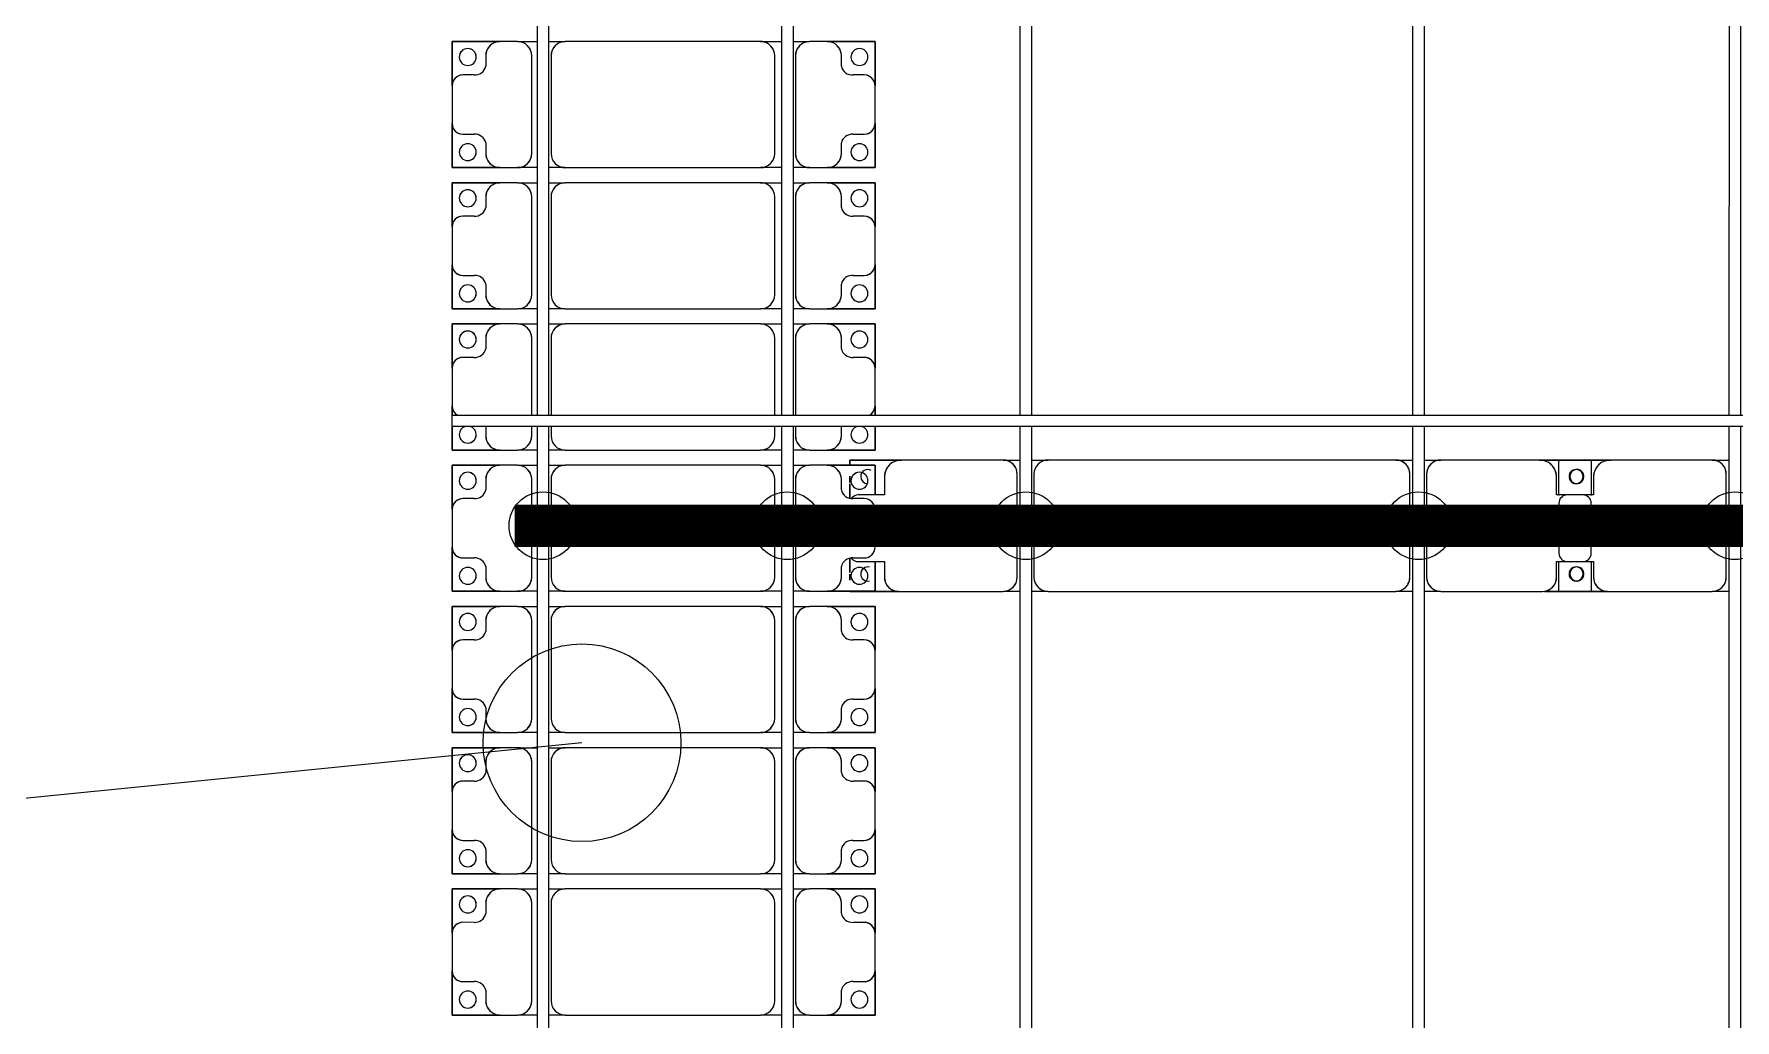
# Model space of a CAD drawing. Header units: millimetres. Extents: x -533732 to -130507, y -117886 to -23954.
# Drawn here: x -527711 to -521690, y -73886 to -70395 of the extents above; entities that cross this region are included whole.
import ezdxf

# ---------------------------------------------------------------- set-up
doc = ezdxf.new("R2010")
doc.units = ezdxf.units.MM
doc.layers.add('A-GENM', color=13, linetype='Continuous', lineweight=9)
doc.layers.add('S-BEAM', color=12, linetype='Continuous', lineweight=9)
for name, color, linetype in [('GC-BICH NEO', 6, 'Continuous'), ('GC-DAY NEO', 5, 'Continuous'), ('GC-HOP 40x60 GIA CUONG', 1, 'Continuous')]:
    doc.layers.add(name, color=color, linetype=linetype)

# ---------------------------------------------------------------- blocks, each defined once
blk = doc.blocks.new('Dầm C52 - Hộp 40x60-19816-BỐ TRÍ KHUNG KẾT CẤU BÈ PIN 06')
at = {"layer": 'S-BEAM', "color": 3, "lineweight": 25}
for p, q in [((-145891.1, -20), (-145891.1, 20)), ((-145891.1, 20), (145891.1, 20)), ((145891.1, -20), (-145891.1, -20))]:
    blk.add_line(p, q, dxfattribs=at)
blk = doc.blocks.new('Dai phao do pin - DẢI PHAO ĐỠ PIN-V126-BỐ TRÍ KHUNG KẾT CẤU BÈ PIN 06')
at = {"layer": 'A-GENM', "color": 7}
for p, q in [((65968.9, 223.4), (66029.7, 223.4)), ((65968.9, 223.4), (66029.7, 223.4)), ((66399.7, 223.4), (66029.7, 223.4)), ((66399.7, 223.4), (66572.2, 223.4)), ((66572.2, 223.4), (66399.7, 223.4)), ((66457.8, 223.4), (66622.8, 223.4)), ((66457.8, 116.2), (66457.8, 223.4)), ((66622.8, 223.4), (66457.8, 223.4)), ((66572.2, 223.4), (66572.2, 116.2)), ((66990.3, 223.4), (66630.3, 223.4)), ((66990.3, 223.4), (67048.9, 223.4)), ((66990.3, 223.4), (67048.9, 223.4)), ((67088.9, 223.4), (67149.7, 223.4)), ((67088.9, 223.4), (67149.7, 223.4)), ((68380.3, 223.4), (67149.7, 223.4)), ((68380.3, 223.4), (68438.9, 223.4)), ((68380.3, 223.4), (68438.9, 223.4)), ((68478.9, 223.4), (68539.7, 223.4)), ((68478.9, 223.4), (68539.7, 223.4)), ((68909.7, 223.4), (68539.7, 223.4)), ((68909.7, 223.4), (69082.2, 223.4)), ((69082.2, 223.4), (68909.7, 223.4)), ((69082.2, 184), (69082.2, 162.5)), ((69082.2, 162.5), (69082.2, 184)), ((65979.7, 173.4), (65979.7, -191.6)), ((66449.7, 118.2), (66449.7, 173.4)), ((66580.3, 173.4), (66580.3, 118.2)), ((67040.3, -191.6), (67040.3, 173.4)), ((67099.7, 173.4), (67099.7, -191.6)), ((68430.3, -191.6), (68430.3, 173.4)), ((68489.7, 173.4), (68489.7, -191.6)), ((68959.7, 118.2), (68959.7, 173.4)), ((69082.2, 156.9), (69082.2, 106.1)), ((69082.2, 106.1), (69082.2, 156.9)), ((66542.2, 118.2), (66449.7, 118.2)), ((66457.8, 88.2), (66457.8, -88.2)), ((66580.3, 118.2), (66487.8, 118.2)), ((66572.2, -88.2), (66572.2, 88.2)), ((69052.2, 118.2), (68959.7, 118.2)), ((66449.7, -181.6), (66449.7, -118.2)), ((66449.7, -118.2), (66542.2, -118.2)), ((66457.8, -241.6), (66457.8, -116.2)), ((66487.8, -118.2), (66580.3, -118.2)), ((66572.2, -116.2), (66572.2, -241.6)), ((66580.3, -118.2), (66580.3, -181.6)), ((68959.7, -181.6), (68959.7, -118.2)), ((68959.7, -118.2), (69052.2, -118.2)), ((69082.2, -106.1), (69082.2, -156.9)), ((69082.2, -156.9), (69082.2, -106.1)), ((69082.2, -162.5), (69082.2, -184)), ((69082.2, -184), (69082.2, -162.5)), ((69082.2, -222.3), (69082.2, -241.6)), ((69082.2, -241.6), (69082.2, -222.3)), ((66029.7, -241.6), (65968.9, -241.6)), ((66029.7, -241.6), (65968.9, -241.6)), ((66029.7, -241.6), (66389.7, -241.6)), ((66572.2, -241.6), (66389.7, -241.6)), ((66389.7, -241.6), (66572.2, -241.6)), ((66640.3, -241.6), (66457.8, -241.6)), ((66457.8, -241.6), (66640.3, -241.6)), ((66640.3, -241.6), (66990.3, -241.6)), ((67048.9, -241.6), (66990.3, -241.6)), ((67048.9, -241.6), (66990.3, -241.6)), ((67149.7, -241.6), (67088.9, -241.6)), ((67149.7, -241.6), (67088.9, -241.6)), ((67149.7, -241.6), (68380.3, -241.6)), ((68438.9, -241.6), (68380.3, -241.6)), ((68438.9, -241.6), (68380.3, -241.6)), ((68539.7, -241.6), (68478.9, -241.6)), ((68539.7, -241.6), (68478.9, -241.6)), ((68539.7, -241.6), (68899.7, -241.6)), ((69082.2, -241.6), (68899.7, -241.6)), ((68899.7, -241.6), (69082.2, -241.6))]:
    blk.add_line(p, q, dxfattribs=at)
for centre, radius, start, end in [((66029.7, 173.4), 50, 90, 180), ((66029.7, 173.4), 50, 107.20124, 180), ((66399.7, 173.4), 50, 0, 90), ((66399.7, 173.4), 50, 0, 75), ((66508.6, 161.8), 25, 0, 180), ((66508.6, 161.8), 25, 0, 165), ((66511.4, 161.8), 25, 360, 180), ((66511.4, 161.8), 25, 90, 180), ((66511.4, 161.8), 25, 15, 75), ((66630.3, 173.4), 50, 90, 180), ((66630.3, 173.4), 50, 105, 180), ((66990.3, 173.4), 50, 0, 90), ((66990.3, 173.4), 50, 0, 75), ((67149.7, 173.4), 50, 90, 180), ((67149.7, 173.4), 50, 150, 180), ((67149.7, 173.4), 50, 90, 120), ((68380.3, 173.4), 50, 0, 90), ((68380.3, 173.4), 50, 15, 90), ((68539.7, 173.4), 50, 90, 180), ((68539.7, 173.4), 50, 105, 180), ((68909.7, 173.4), 50, 0, 90), ((68909.7, 173.4), 50, 0, 75), ((69018.6, 161.8), 25, 360, 105), ((69018.6, 161.8), 25, 0, 105), ((66508.6, 161.8), 25, 180, 360), ((66508.6, 161.8), 25, 195, 255), ((66511.4, 161.8), 25, 180, 360), ((66511.4, 161.8), 25, 180, 255), ((66508.6, 161.8), 25, 285, 360), ((66511.4, 161.8), 25, 285, 345), ((69018.6, 161.8), 25, 255, 360), ((69018.6, 161.8), 25, 270, 360), ((66487.8, 88.2), 30, 90, 180), ((66542.2, 88.2), 30, 0, 90), ((69052.2, 88.2), 30, 30, 90), ((69052.2, 88.2), 30, 30, 60), ((66487.8, -88.2), 30, 180, 270), ((66542.2, -88.2), 30, 270, 0), ((69052.2, -88.2), 30, 270, 330), ((69052.2, -88.2), 30, 300, 330), ((69052.2, -88.2), 30, 300, 315), ((69052.2, -88.2), 30, 300, 315), ((66508.6, -183.2), 25, 0, 180), ((66511.4, -183.2), 25, 0, 180), ((66511.4, -183.2), 25, 60, 180), ((66508.6, -183.2), 25, 0, 150), ((66511.4, -183.2), 25, 15, 30), ((69018.6, -183.2), 25, 0, 90), ((69018.6, -183.2), 25, 0, 90), ((66029.7, -191.6), 50, 180, 270), ((66029.7, -191.6), 50, 180, 252.80117), ((66389.7, -181.6), 60, 270, 360), ((66389.7, -181.6), 60, 300, 0), ((66508.6, -183.2), 25, 180, 0), ((66508.6, -183.2), 25, 195, 0), ((66511.4, -183.2), 25, 180, 0), ((66511.4, -183.2), 25, 180, 270), ((66511.4, -183.2), 25, 285, 345), ((66640.3, -181.6), 60, 180, 270), ((66640.3, -181.6), 60, 180, 240), ((66990.3, -191.6), 50, 270, 360), ((66990.3, -191.6), 50, 285, 360), ((67149.7, -191.6), 50, 180, 270), ((67149.7, -191.6), 50, 180, 210), ((67149.7, -191.6), 50, 225, 255), ((68380.3, -191.6), 50, 270, 360), ((68380.3, -191.6), 50, 270, 300), ((68380.3, -191.6), 50, 330, 345), ((68539.7, -191.6), 50, 180, 270), ((68539.7, -191.6), 50, 180, 255), ((68899.7, -181.6), 60, 270, 360), ((68899.7, -181.6), 60, 300, 0), ((69018.6, -183.2), 25, 240, 360), ((69018.6, -183.2), 25, 240, 360)]:
    blk.add_arc(centre, radius, start, end, dxfattribs=at)
blk = doc.blocks.new('Dầm C52 - Dầm C52-19796-BỐ TRÍ KHUNG KẾT CẤU BÈ PIN 06')
at = {"layer": 'S-BEAM', "color": 1}
for p, q in [((-6613.3, 20), (-653.3, 20)), ((-613.3, 20), (5346.7, 20)), ((-653.3, -20), (-6613.3, -20)), ((5346.7, -20), (-613.3, -20))]:
    blk.add_line(p, q, dxfattribs=at)
blk = doc.blocks.new('Dai phaodi lai - DẢI PHAO ĐI LẠI-19048-BỐ TRÍ KHUNG KẾT CẤU BÈ PIN 06')
at = {"layer": 'A-GENM', "color": 7}
for p, q in [((38276.8, 748.4), (38433.1, 748.4)), ((38276.8, 579.3), (38276.8, 748.4)), ((38276.8, 748.4), (38276.8, 579.3)), ((38433.1, 748.4), (38276.8, 748.4)), ((38566.9, 748.4), (38433.1, 748.4)), ((38566.9, 748.4), (38723.2, 748.4)), ((38723.2, 748.4), (38566.9, 748.4)), ((38723.2, 748.4), (38723.2, 579.3)), ((38723.2, 579.3), (38723.2, 748.4)), ((38776.8, 748.4), (38933.1, 748.4)), ((38776.8, 579.3), (38776.8, 748.4)), ((38776.8, 748.4), (38776.8, 579.3)), ((38933.1, 748.4), (38776.8, 748.4)), ((39066.9, 748.4), (38933.1, 748.4)), ((39066.9, 748.4), (39223.2, 748.4)), ((39223.2, 748.4), (39066.9, 748.4)), ((39223.2, 748.4), (39223.2, 579.3)), ((39223.2, 579.3), (39223.2, 748.4)), ((39276.8, 748.4), (39433.1, 748.4)), ((39276.8, 579.3), (39276.8, 748.4)), ((39276.8, 748.4), (39276.8, 579.3)), ((39433.1, 748.4), (39276.8, 748.4)), ((39566.9, 748.4), (39433.1, 748.4)), ((39566.9, 748.4), (39600, 748.4)), ((39600, 748.4), (39566.9, 748.4)), ((39640, 748.4), (39723.2, 748.4)), ((39723.2, 748.4), (39640, 748.4)), ((39723.2, 748.4), (39723.2, 579.3)), ((39723.2, 579.3), (39723.2, 748.4)), ((39776.8, 748.4), (39881.8, 748.4)), ((39776.8, 579.3), (39776.8, 748.4)), ((39776.8, 748.4), (39776.8, 579.3)), ((39881.8, 748.4), (39776.8, 748.4)), ((40066.9, 748.4), (39933.1, 748.4)), ((40118.2, 748.4), (40223.2, 748.4)), ((40223.2, 748.4), (40118.2, 748.4)), ((40223.2, 748.4), (40223.2, 579.3)), ((40223.2, 579.3), (40223.2, 748.4)), ((40276.8, 748.4), (40433.1, 748.4)), ((40276.8, 579.3), (40276.8, 748.4)), ((40276.8, 748.4), (40276.8, 579.3)), ((40433.1, 748.4), (40276.8, 748.4)), ((40566.9, 748.4), (40433.1, 748.4)), ((40566.9, 748.4), (40723.2, 748.4)), ((40723.2, 748.4), (40566.9, 748.4)), ((40723.2, 748.4), (40723.2, 579.3)), ((40723.2, 579.3), (40723.2, 748.4)), ((40776.8, 748.4), (40933.1, 748.4)), ((40776.8, 579.3), (40776.8, 748.4)), ((40776.8, 748.4), (40776.8, 579.3)), ((40933.1, 748.4), (40776.8, 748.4)), ((41066.9, 748.4), (40933.1, 748.4)), ((41066.9, 748.4), (41223.2, 748.4)), ((41223.2, 748.4), (41066.9, 748.4)), ((41223.2, 748.4), (41223.2, 579.3)), ((41223.2, 579.3), (41223.2, 748.4)), ((41276.8, 748.4), (41433.1, 748.4)), ((41276.8, 579.3), (41276.8, 748.4)), ((41276.8, 748.4), (41276.8, 579.3)), ((41433.1, 748.4), (41276.8, 748.4)), ((41566.9, 748.4), (41433.1, 748.4)), ((41566.9, 748.4), (41723.2, 748.4)), ((41723.2, 748.4), (41566.9, 748.4)), ((41723.2, 748.4), (41723.2, 579.3)), ((41723.2, 579.3), (41723.2, 748.4)), ((38395.1, 710.4), (38395.1, 670.7)), ((38604.9, 670.7), (38604.9, 710.4)), ((38895.1, 710.4), (38895.1, 670.7)), ((39104.9, 670.7), (39104.9, 710.4)), ((39395.1, 710.4), (39395.1, 670.7)), ((39895.1, 710.4), (39895.1, 670.7)), ((40104.9, 670.7), (40104.9, 710.4)), ((40395.1, 710.4), (40395.1, 670.7)), ((40604.9, 670.7), (40604.9, 710.4)), ((40895.1, 710.4), (40895.1, 670.7)), ((41104.9, 670.7), (41104.9, 710.4)), ((41395.1, 710.4), (41395.1, 670.7)), ((41604.9, 670.7), (41604.9, 710.4)), ((38364.3, 629.3), (38326.8, 629.3)), ((38673.2, 629.3), (38635.7, 629.3)), ((38864.3, 629.3), (38826.8, 629.3)), ((39173.2, 629.3), (39135.7, 629.3)), ((39364.3, 629.3), (39326.8, 629.3)), ((39673.2, 629.3), (39640, 629.3)), ((39864.3, 629.3), (39826.8, 629.3)), ((40173.2, 629.3), (40135.7, 629.3)), ((40364.3, 629.3), (40326.8, 629.3)), ((40673.2, 629.3), (40635.7, 629.3)), ((40864.3, 629.3), (40826.8, 629.3)), ((41173.2, 629.3), (41135.7, 629.3)), ((41364.3, 629.3), (41326.8, 629.3)), ((41673.2, 629.3), (41635.7, 629.3)), ((38276.8, 579.3), (38276.8, 516.7)), ((38723.2, 516.7), (38723.2, 579.3)), ((38776.8, 579.3), (38776.8, 516.7)), ((39223.2, 516.7), (39223.2, 579.3)), ((39276.8, 579.3), (39276.8, 516.7)), ((39723.2, 516.7), (39723.2, 579.3)), ((39776.8, 579.3), (39776.8, 516.7)), ((40223.2, 516.7), (40223.2, 579.3)), ((40276.8, 579.3), (40276.8, 516.7)), ((40723.2, 516.7), (40723.2, 579.3)), ((40776.8, 579.3), (40776.8, 516.7)), ((41223.2, 516.7), (41223.2, 579.3)), ((41276.8, 579.3), (41276.8, 516.7)), ((41723.2, 516.7), (41723.2, 579.3)), ((38276.8, 458.1), (38276.8, 516.7)), ((38276.8, 458.1), (38276.8, 516.7)), ((38723.2, 516.7), (38723.2, 458.1)), ((38723.2, 516.7), (38723.2, 458.1)), ((38776.8, 458.1), (38776.8, 516.7)), ((38776.8, 458.1), (38776.8, 516.7)), ((39223.2, 516.7), (39223.2, 458.1)), ((39223.2, 516.7), (39223.2, 458.1)), ((39276.8, 458.1), (39276.8, 516.7)), ((39276.8, 458.1), (39276.8, 516.7)), ((39723.2, 516.7), (39723.2, 458.1)), ((39723.2, 516.7), (39723.2, 458.1)), ((39776.8, 458.1), (39776.8, 516.7)), ((39776.8, 458.1), (39776.8, 516.7)), ((40223.2, 516.7), (40223.2, 458.1)), ((40223.2, 516.7), (40223.2, 458.1)), ((40276.8, 458.1), (40276.8, 516.7)), ((40276.8, 458.1), (40276.8, 516.7)), ((40723.2, 516.7), (40723.2, 458.1)), ((40723.2, 516.7), (40723.2, 458.1)), ((40776.8, 458.1), (40776.8, 516.7)), ((40776.8, 458.1), (40776.8, 516.7)), ((41223.2, 516.7), (41223.2, 458.1)), ((41223.2, 516.7), (41223.2, 458.1)), ((41276.8, 458.1), (41276.8, 516.7)), ((41276.8, 458.1), (41276.8, 516.7)), ((41723.2, 516.7), (41723.2, 458.1)), ((41723.2, 516.7), (41723.2, 458.1)), ((38326.8, 466.7), (38673.2, 466.7)), ((38826.8, 466.7), (39173.2, 466.7)), ((39326.8, 466.7), (39600, 466.7)), ((39640, 466.7), (39673.2, 466.7)), ((39826.8, 466.7), (40173.2, 466.7)), ((40326.8, 466.7), (40673.2, 466.7)), ((40826.8, 466.7), (41173.2, 466.7)), ((41326.8, 466.7), (41673.2, 466.7)), ((38276.8, 343.3), (38276.8, 418.1)), ((38276.8, 343.3), (38276.8, 418.1)), ((38673.2, 393.3), (38326.8, 393.3)), ((38723.2, 418.1), (38723.2, 343.3)), ((38723.2, 418.1), (38723.2, 343.3)), ((38776.8, 343.3), (38776.8, 418.1)), ((38776.8, 343.3), (38776.8, 418.1)), ((39173.2, 393.3), (38826.8, 393.3)), ((39223.2, 418.1), (39223.2, 343.3)), ((39223.2, 418.1), (39223.2, 343.3)), ((39276.8, 343.3), (39276.8, 418.1)), ((39276.8, 343.3), (39276.8, 418.1)), ((39600, 393.3), (39326.8, 393.3)), ((39673.2, 393.3), (39640, 393.3)), ((39723.2, 418.1), (39723.2, 343.3)), ((39723.2, 418.1), (39723.2, 343.3)), ((39776.8, 343.3), (39776.8, 418.1)), ((39776.8, 343.3), (39776.8, 418.1)), ((40173.2, 393.3), (39826.8, 393.3)), ((40223.2, 418.1), (40223.2, 343.3)), ((40223.2, 418.1), (40223.2, 343.3)), ((40276.8, 343.3), (40276.8, 418.1)), ((40276.8, 343.3), (40276.8, 418.1)), ((40673.2, 393.3), (40326.8, 393.3)), ((40723.2, 418.1), (40723.2, 343.3)), ((40723.2, 418.1), (40723.2, 343.3)), ((40776.8, 343.3), (40776.8, 418.1)), ((40776.8, 343.3), (40776.8, 418.1)), ((41173.2, 393.3), (40826.8, 393.3)), ((41223.2, 418.1), (41223.2, 343.3)), ((41223.2, 418.1), (41223.2, 343.3)), ((41276.8, 343.3), (41276.8, 418.1)), ((41276.8, 343.3), (41276.8, 418.1)), ((41673.2, 393.3), (41326.8, 393.3)), ((41723.2, 418.1), (41723.2, 343.3)), ((41723.2, 418.1), (41723.2, 343.3)), ((38276.8, 343.3), (38276.8, -348.3)), ((38723.2, -348.3), (38723.2, 343.3)), ((38776.8, 343.3), (38776.8, -348.3)), ((39223.2, -348.3), (39223.2, 343.3)), ((39276.8, 343.3), (39276.8, -348.3)), ((39723.2, -348.3), (39723.2, 343.3)), ((39776.8, 343.3), (39776.8, -348.3)), ((40223.2, -348.3), (40223.2, 343.3)), ((40276.8, 343.3), (40276.8, -348.3)), ((40723.2, -348.3), (40723.2, 343.3)), ((40776.8, 343.3), (40776.8, -348.3)), ((41223.2, -348.3), (41223.2, 343.3)), ((41276.8, 343.3), (41276.8, -348.3)), ((41723.2, -348.3), (41723.2, 343.3)), ((38276.8, -406.9), (38276.8, -348.3)), ((38276.8, -406.9), (38276.8, -348.3)), ((38723.2, -348.3), (38723.2, -406.9)), ((38723.2, -348.3), (38723.2, -406.9)), ((38776.8, -406.9), (38776.8, -348.3)), ((38776.8, -406.9), (38776.8, -348.3)), ((39223.2, -348.3), (39223.2, -406.9)), ((39223.2, -348.3), (39223.2, -406.9)), ((39276.8, -406.9), (39276.8, -348.3)), ((39276.8, -406.9), (39276.8, -348.3)), ((39723.2, -348.3), (39723.2, -406.9)), ((39723.2, -348.3), (39723.2, -406.9)), ((39776.8, -406.9), (39776.8, -348.3)), ((39776.8, -406.9), (39776.8, -348.3)), ((40223.2, -348.3), (40223.2, -406.9)), ((40223.2, -348.3), (40223.2, -406.9)), ((40276.8, -406.9), (40276.8, -348.3)), ((40276.8, -406.9), (40276.8, -348.3)), ((40723.2, -348.3), (40723.2, -406.9)), ((40723.2, -348.3), (40723.2, -406.9)), ((40776.8, -406.9), (40776.8, -348.3)), ((40776.8, -406.9), (40776.8, -348.3)), ((41223.2, -348.3), (41223.2, -406.9)), ((41223.2, -348.3), (41223.2, -406.9)), ((41276.8, -406.9), (41276.8, -348.3)), ((41276.8, -406.9), (41276.8, -348.3)), ((41723.2, -348.3), (41723.2, -406.9)), ((41723.2, -348.3), (41723.2, -406.9)), ((38326.8, -398.3), (38673.2, -398.3)), ((38826.8, -398.3), (39173.2, -398.3)), ((39326.8, -398.3), (39600, -398.3)), ((39640, -398.3), (39673.2, -398.3)), ((39826.8, -398.3), (40173.2, -398.3)), ((40326.8, -398.3), (40673.2, -398.3)), ((40826.8, -398.3), (41173.2, -398.3)), ((41326.8, -398.3), (41673.2, -398.3)), ((38276.8, -516.7), (38276.8, -446.9)), ((38276.8, -516.7), (38276.8, -446.9)), ((38673.2, -466.7), (38326.8, -466.7)), ((38723.2, -446.9), (38723.2, -516.7)), ((38723.2, -446.9), (38723.2, -516.7)), ((38776.8, -516.7), (38776.8, -446.9)), ((38776.8, -516.7), (38776.8, -446.9)), ((39173.2, -466.7), (38826.8, -466.7)), ((39223.2, -446.9), (39223.2, -516.7)), ((39223.2, -446.9), (39223.2, -516.7)), ((39276.8, -516.7), (39276.8, -446.9)), ((39276.8, -516.7), (39276.8, -446.9)), ((39600, -466.7), (39326.8, -466.7)), ((39673.2, -466.7), (39640, -466.7)), ((39723.2, -446.9), (39723.2, -516.7)), ((39723.2, -446.9), (39723.2, -516.7)), ((39776.8, -516.7), (39776.8, -446.9)), ((39776.8, -516.7), (39776.8, -446.9)), ((40173.2, -466.7), (39826.8, -466.7)), ((40223.2, -446.9), (40223.2, -516.7)), ((40223.2, -446.9), (40223.2, -516.7)), ((40276.8, -516.7), (40276.8, -446.9)), ((40276.8, -516.7), (40276.8, -446.9)), ((40673.2, -466.7), (40326.8, -466.7)), ((40723.2, -446.9), (40723.2, -516.7)), ((40723.2, -446.9), (40723.2, -516.7)), ((40776.8, -516.7), (40776.8, -446.9)), ((40776.8, -516.7), (40776.8, -446.9)), ((41173.2, -466.7), (40826.8, -466.7)), ((41223.2, -446.9), (41223.2, -516.7)), ((41223.2, -446.9), (41223.2, -516.7)), ((41276.8, -516.7), (41276.8, -446.9)), ((41276.8, -516.7), (41276.8, -446.9)), ((41673.2, -466.7), (41326.8, -466.7)), ((41723.2, -446.9), (41723.2, -516.7)), ((41723.2, -446.9), (41723.2, -516.7)), ((38276.8, -516.7), (38276.8, -579.3)), ((38723.2, -579.3), (38723.2, -516.7)), ((38776.8, -516.7), (38776.8, -579.3)), ((39223.2, -579.3), (39223.2, -516.7)), ((39276.8, -516.7), (39276.8, -579.3)), ((39723.2, -579.3), (39723.2, -516.7)), ((39776.8, -516.7), (39776.8, -579.3)), ((40223.2, -579.3), (40223.2, -516.7)), ((40276.8, -516.7), (40276.8, -579.3)), ((40723.2, -579.3), (40723.2, -516.7)), ((40776.8, -516.7), (40776.8, -579.3)), ((41223.2, -579.3), (41223.2, -516.7)), ((41276.8, -516.7), (41276.8, -579.3)), ((41723.2, -579.3), (41723.2, -516.7)), ((38276.8, -748.4), (38276.8, -579.3)), ((38276.8, -579.3), (38276.8, -748.4)), ((38723.2, -579.3), (38723.2, -748.4)), ((38723.2, -748.4), (38723.2, -579.3)), ((38776.8, -748.4), (38776.8, -579.3)), ((38776.8, -579.3), (38776.8, -748.4)), ((39223.2, -579.3), (39223.2, -748.4)), ((39223.2, -748.4), (39223.2, -579.3)), ((39276.8, -748.4), (39276.8, -579.3)), ((39276.8, -579.3), (39276.8, -748.4)), ((39723.2, -579.3), (39723.2, -748.4)), ((39723.2, -748.4), (39723.2, -579.3)), ((39776.8, -748.4), (39776.8, -579.3)), ((39776.8, -579.3), (39776.8, -748.4)), ((40223.2, -579.3), (40223.2, -748.4)), ((40223.2, -748.4), (40223.2, -579.3)), ((40276.8, -748.4), (40276.8, -579.3)), ((40276.8, -579.3), (40276.8, -748.4)), ((40723.2, -579.3), (40723.2, -748.4)), ((40723.2, -748.4), (40723.2, -579.3)), ((40776.8, -748.4), (40776.8, -579.3)), ((40776.8, -579.3), (40776.8, -748.4)), ((41223.2, -579.3), (41223.2, -748.4)), ((41223.2, -748.4), (41223.2, -579.3)), ((41276.8, -748.4), (41276.8, -579.3)), ((41276.8, -579.3), (41276.8, -748.4)), ((41723.2, -579.3), (41723.2, -748.4)), ((41723.2, -748.4), (41723.2, -579.3)), ((38326.8, -629.3), (38364.3, -629.3)), ((38635.7, -629.3), (38673.2, -629.3)), ((38826.8, -629.3), (38864.3, -629.3)), ((39135.7, -629.3), (39173.2, -629.3)), ((39326.8, -629.3), (39364.3, -629.3)), ((39640, -629.3), (39673.2, -629.3)), ((39826.8, -629.3), (39864.3, -629.3)), ((40135.7, -629.3), (40173.2, -629.3)), ((40326.8, -629.3), (40364.3, -629.3)), ((40635.7, -629.3), (40673.2, -629.3)), ((40826.8, -629.3), (40864.3, -629.3)), ((41135.7, -629.3), (41173.2, -629.3)), ((41326.8, -629.3), (41364.3, -629.3)), ((41635.7, -629.3), (41673.2, -629.3)), ((38395.1, -670.7), (38395.1, -710.4)), ((38604.9, -710.4), (38604.9, -670.7)), ((38895.1, -670.7), (38895.1, -710.4)), ((39104.9, -710.4), (39104.9, -670.7)), ((39395.1, -670.7), (39395.1, -710.4)), ((39895.1, -670.7), (39895.1, -710.4)), ((40104.9, -710.4), (40104.9, -670.7)), ((40395.1, -670.7), (40395.1, -710.4)), ((40604.9, -710.4), (40604.9, -670.7)), ((40895.1, -670.7), (40895.1, -710.4)), ((41104.9, -710.4), (41104.9, -670.7)), ((41395.1, -670.7), (41395.1, -710.4)), ((41604.9, -710.4), (41604.9, -670.7)), ((38433.1, -748.4), (38276.8, -748.4)), ((38276.8, -748.4), (38433.1, -748.4)), ((38433.1, -748.4), (38566.9, -748.4)), ((38723.2, -748.4), (38566.9, -748.4)), ((38566.9, -748.4), (38723.2, -748.4)), ((38933.1, -748.4), (38776.8, -748.4)), ((38776.8, -748.4), (38933.1, -748.4)), ((38933.1, -748.4), (39066.9, -748.4)), ((39223.2, -748.4), (39066.9, -748.4)), ((39066.9, -748.4), (39223.2, -748.4)), ((39433.1, -748.4), (39276.8, -748.4)), ((39276.8, -748.4), (39433.1, -748.4)), ((39433.1, -748.4), (39566.9, -748.4)), ((39600, -748.4), (39566.9, -748.4)), ((39566.9, -748.4), (39600, -748.4)), ((39723.2, -748.4), (39640, -748.4)), ((39640, -748.4), (39723.2, -748.4)), ((39933.1, -748.4), (39776.8, -748.4)), ((39776.8, -748.4), (39933.1, -748.4)), ((39933.1, -748.4), (40066.9, -748.4)), ((40223.2, -748.4), (40066.9, -748.4)), ((40066.9, -748.4), (40223.2, -748.4)), ((40433.1, -748.4), (40276.8, -748.4)), ((40276.8, -748.4), (40433.1, -748.4)), ((40433.1, -748.4), (40566.9, -748.4)), ((40723.2, -748.4), (40566.9, -748.4)), ((40566.9, -748.4), (40723.2, -748.4)), ((40933.1, -748.4), (40776.8, -748.4)), ((40776.8, -748.4), (40933.1, -748.4)), ((40933.1, -748.4), (41066.9, -748.4)), ((41223.2, -748.4), (41066.9, -748.4)), ((41066.9, -748.4), (41223.2, -748.4)), ((41433.1, -748.4), (41276.8, -748.4)), ((41276.8, -748.4), (41433.1, -748.4)), ((41433.1, -748.4), (41566.9, -748.4)), ((41723.2, -748.4), (41566.9, -748.4)), ((41566.9, -748.4), (41723.2, -748.4))]:
    blk.add_line(p, q, dxfattribs=at)
for centre, radius, start, end in [((38331.6, 693.3), 30, 90, 270), ((38331.6, 693.3), 30, 90, 180), ((38331.6, 693.3), 30, 270, 90), ((38331.6, 693.3), 30, 270, 90), ((38433.1, 710.4), 38, 90, 180), ((38433.1, 710.4), 38, 90, 180), ((38433.1, 710.4), 38, 120, 180), ((38433.1, 710.4), 38, 120, 180), ((38433.1, 710.4), 38, 90, 105), ((38433.1, 710.4), 38, 90, 105), ((38566.9, 710.4), 38, 0, 90), ((38566.9, 710.4), 38, 75, 90), ((38566.9, 710.4), 38, 0, 90), ((38566.9, 710.4), 38, 75, 90), ((38566.9, 710.4), 38, 0, 60), ((38566.9, 710.4), 38, 0, 60), ((38668.4, 693.3), 30, 90, 270), ((38668.4, 693.3), 30, 90, 270), ((38668.4, 693.3), 30, 270, 90), ((38668.4, 693.3), 30, 0, 90), ((38831.6, 693.3), 30, 90, 270), ((38831.6, 693.3), 30, 90, 180), ((38831.6, 693.3), 30, 270, 90), ((38831.6, 693.3), 30, 270, 90), ((38933.1, 710.4), 38, 90, 180), ((38933.1, 710.4), 38, 90, 180), ((38933.1, 710.4), 38, 120, 180), ((38933.1, 710.4), 38, 120, 180), ((38933.1, 710.4), 38, 90, 105), ((38933.1, 710.4), 38, 90, 105), ((39066.9, 710.4), 38, 0, 90), ((39066.9, 710.4), 38, 75, 90), ((39066.9, 710.4), 38, 0, 90), ((39066.9, 710.4), 38, 75, 90), ((39066.9, 710.4), 38, 0, 60), ((39066.9, 710.4), 38, 0, 60), ((39168.4, 693.3), 30, 90, 270), ((39168.4, 693.3), 30, 90, 270), ((39168.4, 693.3), 30, 270, 90), ((39168.4, 693.3), 30, 0, 90), ((39331.6, 693.3), 30, 90, 270), ((39331.6, 693.3), 30, 90, 180), ((39331.6, 693.3), 30, 270, 90), ((39331.6, 693.3), 30, 270, 90), ((39433.1, 710.4), 38, 90, 180), ((39433.1, 710.4), 38, 90, 180), ((39433.1, 710.4), 38, 120, 180), ((39433.1, 710.4), 38, 120, 180), ((39433.1, 710.4), 38, 90, 105), ((39433.1, 710.4), 38, 90, 105), ((39566.9, 710.4), 38, 30, 90), ((39566.9, 710.4), 38, 75, 90), ((39566.9, 710.4), 38, 30, 90), ((39566.9, 710.4), 38, 75, 90), ((39566.9, 710.4), 38, 30, 60), ((39566.9, 710.4), 38, 30, 60), ((39668.4, 693.3), 30, 90, 165), ((39668.4, 693.3), 30, 90, 165), ((39668.4, 693.3), 30, 270, 90), ((39668.4, 693.3), 30, 0, 90), ((39831.6, 693.3), 30, 90, 270), ((39831.6, 693.3), 30, 90, 180), ((39831.6, 693.3), 30, 270, 90), ((39831.6, 693.3), 30, 270, 90), ((39933.1, 710.4), 38, 90, 180), ((40066.9, 710.4), 38, 0, 90), ((40168.4, 693.3), 30, 90, 270), ((40168.4, 693.3), 30, 90, 270), ((40168.4, 693.3), 30, 270, 90), ((40168.4, 693.3), 30, 0, 90), ((40331.6, 693.3), 30, 90, 270), ((40331.6, 693.3), 30, 90, 180), ((40331.6, 693.3), 30, 270, 90), ((40331.6, 693.3), 30, 270, 90), ((40433.1, 710.4), 38, 90, 180), ((40433.1, 710.4), 38, 90, 180), ((40433.1, 710.4), 38, 120, 180), ((40433.1, 710.4), 38, 120, 180), ((40433.1, 710.4), 38, 90, 105), ((40433.1, 710.4), 38, 90, 105), ((40566.9, 710.4), 38, 360, 90), ((40566.9, 710.4), 38, 75, 90), ((40566.9, 710.4), 38, 360, 90), ((40566.9, 710.4), 38, 75, 90), ((40566.9, 710.4), 38, 360, 60), ((40566.9, 710.4), 38, 360, 60), ((40668.4, 693.3), 30, 90, 270), ((40668.4, 693.3), 30, 90, 270), ((40668.4, 693.3), 30, 270, 90), ((40668.4, 693.3), 30, 0, 90), ((40831.6, 693.3), 30, 90, 270), ((40831.6, 693.3), 30, 90, 180), ((40831.6, 693.3), 30, 270, 90), ((40831.6, 693.3), 30, 270, 90), ((40933.1, 710.4), 38, 90, 180), ((40933.1, 710.4), 38, 90, 180), ((40933.1, 710.4), 38, 120, 180), ((40933.1, 710.4), 38, 120, 180), ((40933.1, 710.4), 38, 90, 105), ((40933.1, 710.4), 38, 90, 105), ((41066.9, 710.4), 38, 0, 90), ((41066.9, 710.4), 38, 75, 90), ((41066.9, 710.4), 38, 0, 90), ((41066.9, 710.4), 38, 75, 90), ((41066.9, 710.4), 38, 0, 60), ((41066.9, 710.4), 38, 0, 60), ((41168.4, 693.3), 30, 90, 270), ((41168.4, 693.3), 30, 90, 270), ((41168.4, 693.3), 30, 270, 90), ((41168.4, 693.3), 30, 0, 90), ((41331.6, 693.3), 30, 90, 270), ((41331.6, 693.3), 30, 90, 180), ((41331.6, 693.3), 30, 270, 90), ((41331.6, 693.3), 30, 270, 90), ((41433.1, 710.4), 38, 90, 180), ((41433.1, 710.4), 38, 90, 180), ((41433.1, 710.4), 38, 120, 180), ((41433.1, 710.4), 38, 120, 180), ((41433.1, 710.4), 38, 90, 105), ((41433.1, 710.4), 38, 90, 105), ((41566.9, 710.4), 38, 0, 90), ((41566.9, 710.4), 38, 75, 90), ((41566.9, 710.4), 38, 0, 90), ((41566.9, 710.4), 38, 75, 90), ((41566.9, 710.4), 38, 0, 60), ((41566.9, 710.4), 38, 0, 60), ((41668.4, 693.3), 30, 90, 270), ((41668.4, 693.3), 30, 90, 270), ((41668.4, 693.3), 30, 270, 90), ((41668.4, 693.3), 30, 0, 90), ((38331.6, 693.3), 30, 195, 270), ((38355.2, 668.2), 40, 283.18854, 3.50807), ((38644.8, 668.2), 40, 176.49193, 256.81146), ((38668.4, 693.3), 30, 270, 345), ((38831.6, 693.3), 30, 195, 270), ((38855.2, 668.2), 40, 283.18854, 3.50807), ((39144.8, 668.2), 40, 176.49193, 256.81146), ((39168.4, 693.3), 30, 270, 345), ((39331.6, 693.3), 30, 195, 270), ((39355.2, 668.2), 40, 283.18854, 3.50807), ((39668.4, 693.3), 30, 195, 270), ((39668.4, 693.3), 30, 195, 270), ((39668.4, 693.3), 30, 270, 345), ((39831.6, 693.3), 30, 195, 270), ((39855.2, 668.2), 40, 283.18854, 3.50807), ((40144.8, 668.2), 40, 176.49193, 256.81146), ((40168.4, 693.3), 30, 270, 345), ((40331.6, 693.3), 30, 195, 270), ((40355.2, 668.2), 40, 283.18854, 3.50807), ((40644.8, 668.2), 40, 176.49193, 256.81146), ((40668.4, 693.3), 30, 270, 345), ((40831.6, 693.3), 30, 195, 270), ((40855.2, 668.2), 40, 283.18854, 3.50807), ((41144.8, 668.2), 40, 176.49193, 256.81146), ((41168.4, 693.3), 30, 270, 345), ((41331.6, 693.3), 30, 195, 270), ((41355.2, 668.2), 40, 283.18854, 3.50807), ((41644.8, 668.2), 40, 176.49193, 256.81146), ((41668.4, 693.3), 30, 270, 345), ((38326.8, 579.3), 50, 90, 180), ((38326.8, 579.3), 50, 90, 165), ((38673.2, 579.3), 50, 360, 90), ((38673.2, 579.3), 50, 15, 90), ((38826.8, 579.3), 50, 90, 180), ((38826.8, 579.3), 50, 90, 165), ((39173.2, 579.3), 50, 0, 90), ((39173.2, 579.3), 50, 15, 90), ((39326.8, 579.3), 50, 90, 180), ((39326.8, 579.3), 50, 90, 165), ((39673.2, 579.3), 50, 0, 90), ((39673.2, 579.3), 50, 15, 90), ((39826.8, 579.3), 50, 90, 180), ((39826.8, 579.3), 50, 90, 165), ((40173.2, 579.3), 50, 0, 90), ((40173.2, 579.3), 50, 15, 90), ((40326.8, 579.3), 50, 90, 180), ((40326.8, 579.3), 50, 90, 165), ((40673.2, 579.3), 50, 0, 90), ((40673.2, 579.3), 50, 15, 90), ((40826.8, 579.3), 50, 90, 180), ((40826.8, 579.3), 50, 90, 165), ((41173.2, 579.3), 50, 0, 90), ((41173.2, 579.3), 50, 15, 90), ((41326.8, 579.3), 50, 90, 180), ((41326.8, 579.3), 50, 90, 165), ((41673.2, 579.3), 50, 0, 90), ((41673.2, 579.3), 50, 15, 90), ((38326.8, 516.7), 50, 180, 270), ((38326.8, 516.7), 50, 195, 270), ((38673.2, 516.7), 50, 270, 360), ((38673.2, 516.7), 50, 270, 345), ((38826.8, 516.7), 50, 180, 270), ((38826.8, 516.7), 50, 195, 270), ((39173.2, 516.7), 50, 270, 0), ((39173.2, 516.7), 50, 270, 345), ((39326.8, 516.7), 50, 180, 270), ((39326.8, 516.7), 50, 195, 270), ((39673.2, 516.7), 50, 270, 0), ((39673.2, 516.7), 50, 270, 345), ((39826.8, 516.7), 50, 180, 270), ((39826.8, 516.7), 50, 195, 270), ((40173.2, 516.7), 50, 270, 0), ((40173.2, 516.7), 50, 270, 345), ((40326.8, 516.7), 50, 180, 270), ((40326.8, 516.7), 50, 195, 270), ((40673.2, 516.7), 50, 270, 0), ((40673.2, 516.7), 50, 270, 345), ((40826.8, 516.7), 50, 180, 270), ((40826.8, 516.7), 50, 195, 270), ((41173.2, 516.7), 50, 270, 360), ((41173.2, 516.7), 50, 270, 345), ((41326.8, 516.7), 50, 180, 270), ((41326.8, 516.7), 50, 195, 270), ((41673.2, 516.7), 50, 270, 0), ((41673.2, 516.7), 50, 270, 345), ((38326.8, 343.3), 50, 90, 180), ((38326.8, 343.3), 50, 150, 180), ((38326.8, 343.3), 50, 105, 135), ((38673.2, 343.3), 50, 360, 90), ((38673.2, 343.3), 50, 360, 75), ((38826.8, 343.3), 50, 90, 180), ((38826.8, 343.3), 50, 150, 180), ((38826.8, 343.3), 50, 105, 135), ((39173.2, 343.3), 50, 360, 90), ((39173.2, 343.3), 50, 360, 75), ((39326.8, 343.3), 50, 90, 180), ((39326.8, 343.3), 50, 150, 180), ((39326.8, 343.3), 50, 105, 135), ((39673.2, 343.3), 50, 360, 90), ((39673.2, 343.3), 50, 360, 75), ((39826.8, 343.3), 50, 90, 180), ((39826.8, 343.3), 50, 150, 180), ((39826.8, 343.3), 50, 105, 135), ((40173.2, 343.3), 50, 360, 90), ((40173.2, 343.3), 50, 360, 75), ((40326.8, 343.3), 50, 90, 180), ((40326.8, 343.3), 50, 150, 180), ((40326.8, 343.3), 50, 105, 135), ((40673.2, 343.3), 50, 360, 90), ((40673.2, 343.3), 50, 360, 75), ((40826.8, 343.3), 50, 90, 180), ((40826.8, 343.3), 50, 150, 180), ((40826.8, 343.3), 50, 105, 135), ((41173.2, 343.3), 50, 0, 90), ((41173.2, 343.3), 50, 0, 75), ((41326.8, 343.3), 50, 90, 180), ((41326.8, 343.3), 50, 150, 180), ((41326.8, 343.3), 50, 105, 135), ((41673.2, 343.3), 50, 0, 90), ((41673.2, 343.3), 50, 360, 75), ((38326.8, -348.3), 50, 180, 270), ((38673.2, -348.3), 50, 270, 0), ((38673.2, -348.3), 50, 270, 0), ((38826.8, -348.3), 50, 180, 270), ((39173.2, -348.3), 50, 270, 360), ((39173.2, -348.3), 50, 270, 360), ((39326.8, -348.3), 50, 180, 270), ((39673.2, -348.3), 50, 270, 360), ((39673.2, -348.3), 50, 270, 360), ((39826.8, -348.3), 50, 180, 270), ((40173.2, -348.3), 50, 270, 360), ((40173.2, -348.3), 50, 270, 360), ((40326.8, -348.3), 50, 180, 270), ((40673.2, -348.3), 50, 270, 360), ((40673.2, -348.3), 50, 270, 360), ((40826.8, -348.3), 50, 180, 270), ((41173.2, -348.3), 50, 270, 0), ((41173.2, -348.3), 50, 270, 0), ((41326.8, -348.3), 50, 180, 270), ((41673.2, -348.3), 50, 270, 360), ((41673.2, -348.3), 50, 270, 360), ((38326.8, -348.3), 50, 195, 270), ((38826.8, -348.3), 50, 195, 270), ((39326.8, -348.3), 50, 195, 270), ((39826.8, -348.3), 50, 195, 270), ((40326.8, -348.3), 50, 195, 270), ((40826.8, -348.3), 50, 195, 270), ((41326.8, -348.3), 50, 195, 270), ((38326.8, -516.7), 50, 90, 180), ((38326.8, -516.7), 50, 90, 165), ((38673.2, -516.7), 50, 0, 90), ((38673.2, -516.7), 50, 15, 90), ((38826.8, -516.7), 50, 90, 180), ((38826.8, -516.7), 50, 90, 165), ((39173.2, -516.7), 50, 0, 90), ((39173.2, -516.7), 50, 15, 90), ((39326.8, -516.7), 50, 90, 180), ((39326.8, -516.7), 50, 90, 165), ((39673.2, -516.7), 50, 0, 90), ((39673.2, -516.7), 50, 15, 90), ((39826.8, -516.7), 50, 90, 180), ((39826.8, -516.7), 50, 90, 165), ((40173.2, -516.7), 50, 0, 90), ((40173.2, -516.7), 50, 15, 90), ((40326.8, -516.7), 50, 90, 180), ((40326.8, -516.7), 50, 90, 165), ((40673.2, -516.7), 50, 0, 90), ((40673.2, -516.7), 50, 15, 90), ((40826.8, -516.7), 50, 90, 180), ((40826.8, -516.7), 50, 90, 165), ((41173.2, -516.7), 50, 360, 90), ((41173.2, -516.7), 50, 15, 90), ((41326.8, -516.7), 50, 90, 180), ((41326.8, -516.7), 50, 90, 165), ((41673.2, -516.7), 50, 0, 90), ((41673.2, -516.7), 50, 15, 90), ((38326.8, -579.3), 50, 180, 270), ((38326.8, -579.3), 50, 195, 270), ((38673.2, -579.3), 50, 270, 360), ((38673.2, -579.3), 50, 270, 345), ((38826.8, -579.3), 50, 180, 270), ((38826.8, -579.3), 50, 195, 270), ((39173.2, -579.3), 50, 270, 0), ((39173.2, -579.3), 50, 270, 345), ((39326.8, -579.3), 50, 180, 270), ((39326.8, -579.3), 50, 195, 270), ((39673.2, -579.3), 50, 270, 360), ((39673.2, -579.3), 50, 270, 345), ((39826.8, -579.3), 50, 180, 270), ((39826.8, -579.3), 50, 195, 270), ((40173.2, -579.3), 50, 270, 360), ((40173.2, -579.3), 50, 270, 345), ((40326.8, -579.3), 50, 180, 270), ((40326.8, -579.3), 50, 195, 270), ((40673.2, -579.3), 50, 270, 360), ((40673.2, -579.3), 50, 270, 345), ((40826.8, -579.3), 50, 180, 270), ((40826.8, -579.3), 50, 195, 270), ((41173.2, -579.3), 50, 270, 0), ((41173.2, -579.3), 50, 270, 345), ((41326.8, -579.3), 50, 180, 270), ((41326.8, -579.3), 50, 195, 270), ((41673.2, -579.3), 50, 270, 360), ((41673.2, -579.3), 50, 270, 345), ((38355.2, -668.2), 40, 356.49193, 76.81146), ((38644.8, -668.2), 40, 103.18854, 183.50807), ((38855.2, -668.2), 40, 356.49193, 76.81146), ((39144.8, -668.2), 40, 103.18854, 183.50807), ((39355.2, -668.2), 40, 356.49193, 76.81146), ((39855.2, -668.2), 40, 356.49193, 76.81146), ((40144.8, -668.2), 40, 103.18854, 183.50807), ((40355.2, -668.2), 40, 356.49193, 76.81146), ((40644.8, -668.2), 40, 103.18854, 183.50807), ((40855.2, -668.2), 40, 356.49193, 76.81146), ((41144.8, -668.2), 40, 103.18854, 183.50807), ((41355.2, -668.2), 40, 356.49193, 76.81146), ((41644.8, -668.2), 40, 103.18854, 183.50807), ((38331.6, -693.3), 30, 90, 270), ((38331.6, -693.3), 30, 180, 270), ((38331.6, -693.3), 30, 90, 165), ((38331.6, -693.3), 30, 270, 90), ((38331.6, -693.3), 30, 270, 90), ((38433.1, -710.4), 38, 180, 270), ((38433.1, -710.4), 38, 180, 240), ((38433.1, -710.4), 38, 180, 270), ((38433.1, -710.4), 38, 180, 240), ((38566.9, -710.4), 38, 270, 0), ((38566.9, -710.4), 38, 270, 0), ((38566.9, -710.4), 38, 300, 0), ((38566.9, -710.4), 38, 300, 0), ((38668.4, -693.3), 30, 90, 270), ((38668.4, -693.3), 30, 90, 270), ((38668.4, -693.3), 30, 270, 90), ((38668.4, -693.3), 30, 15, 90), ((38668.4, -693.3), 30, 270, 360), ((38831.6, -693.3), 30, 90, 270), ((38831.6, -693.3), 30, 180, 270), ((38831.6, -693.3), 30, 90, 165), ((38831.6, -693.3), 30, 270, 90), ((38831.6, -693.3), 30, 270, 90), ((38933.1, -710.4), 38, 180, 270), ((38933.1, -710.4), 38, 180, 240), ((38933.1, -710.4), 38, 180, 270), ((38933.1, -710.4), 38, 180, 240), ((39066.9, -710.4), 38, 270, 0), ((39066.9, -710.4), 38, 270, 0), ((39066.9, -710.4), 38, 300, 0), ((39066.9, -710.4), 38, 300, 0), ((39168.4, -693.3), 30, 90, 270), ((39168.4, -693.3), 30, 90, 270), ((39168.4, -693.3), 30, 270, 90), ((39168.4, -693.3), 30, 15, 90), ((39168.4, -693.3), 30, 270, 360), ((39331.6, -693.3), 30, 90, 270), ((39331.6, -693.3), 30, 180, 270), ((39331.6, -693.3), 30, 90, 165), ((39331.6, -693.3), 30, 270, 90), ((39331.6, -693.3), 30, 270, 90), ((39433.1, -710.4), 38, 180, 270), ((39433.1, -710.4), 38, 180, 240), ((39433.1, -710.4), 38, 180, 270), ((39433.1, -710.4), 38, 180, 240), ((39668.4, -693.3), 30, 90, 165), ((39668.4, -693.3), 30, 90, 165), ((39668.4, -693.3), 30, 195, 270), ((39668.4, -693.3), 30, 195, 270), ((39668.4, -693.3), 30, 270, 90), ((39668.4, -693.3), 30, 15, 90), ((39668.4, -693.3), 30, 270, 360), ((39831.6, -693.3), 30, 90, 270), ((39831.6, -693.3), 30, 180, 270), ((39831.6, -693.3), 30, 90, 165), ((39831.6, -693.3), 30, 270, 90), ((39831.6, -693.3), 30, 270, 90), ((39933.1, -710.4), 38, 180, 270), ((39933.1, -710.4), 38, 180, 240), ((39933.1, -710.4), 38, 180, 270), ((39933.1, -710.4), 38, 180, 240), ((40066.9, -710.4), 38, 270, 0), ((40066.9, -710.4), 38, 270, 0), ((40066.9, -710.4), 38, 300, 0), ((40066.9, -710.4), 38, 300, 0), ((40168.4, -693.3), 30, 90, 270), ((40168.4, -693.3), 30, 90, 270), ((40168.4, -693.3), 30, 270, 90), ((40168.4, -693.3), 30, 15, 90), ((40168.4, -693.3), 30, 270, 360), ((40331.6, -693.3), 30, 90, 270), ((40331.6, -693.3), 30, 180, 270), ((40331.6, -693.3), 30, 90, 165), ((40331.6, -693.3), 30, 270, 90), ((40331.6, -693.3), 30, 270, 90), ((40433.1, -710.4), 38, 180, 270), ((40433.1, -710.4), 38, 180, 240), ((40433.1, -710.4), 38, 180, 270), ((40433.1, -710.4), 38, 180, 240), ((40566.9, -710.4), 38, 270, 0), ((40566.9, -710.4), 38, 270, 0), ((40566.9, -710.4), 38, 300, 0), ((40566.9, -710.4), 38, 300, 0), ((40668.4, -693.3), 30, 90, 270), ((40668.4, -693.3), 30, 90, 270), ((40668.4, -693.3), 30, 270, 90), ((40668.4, -693.3), 30, 15, 90), ((40668.4, -693.3), 30, 270, 360), ((40831.6, -693.3), 30, 90, 270), ((40831.6, -693.3), 30, 180, 270), ((40831.6, -693.3), 30, 90, 165), ((40831.6, -693.3), 30, 270, 90), ((40831.6, -693.3), 30, 270, 90), ((40933.1, -710.4), 38, 180, 270), ((40933.1, -710.4), 38, 180, 240), ((40933.1, -710.4), 38, 180, 270), ((40933.1, -710.4), 38, 180, 240), ((41066.9, -710.4), 38, 270, 360), ((41066.9, -710.4), 38, 270, 360), ((41066.9, -710.4), 38, 300, 360), ((41066.9, -710.4), 38, 300, 360), ((41168.4, -693.3), 30, 90, 270), ((41168.4, -693.3), 30, 90, 270), ((41168.4, -693.3), 30, 270, 90), ((41168.4, -693.3), 30, 15, 90), ((41168.4, -693.3), 30, 270, 360), ((41331.6, -693.3), 30, 90, 270), ((41331.6, -693.3), 30, 180, 270), ((41331.6, -693.3), 30, 90, 165), ((41331.6, -693.3), 30, 270, 90), ((41331.6, -693.3), 30, 270, 90), ((41433.1, -710.4), 38, 180, 270), ((41433.1, -710.4), 38, 180, 240), ((41433.1, -710.4), 38, 180, 270), ((41433.1, -710.4), 38, 180, 240), ((41566.9, -710.4), 38, 270, 0), ((41566.9, -710.4), 38, 270, 0), ((41566.9, -710.4), 38, 300, 0), ((41566.9, -710.4), 38, 300, 0), ((41668.4, -693.3), 30, 90, 270), ((41668.4, -693.3), 30, 90, 270), ((41668.4, -693.3), 30, 270, 90), ((41668.4, -693.3), 30, 15, 90), ((41668.4, -693.3), 30, 270, 360), ((38433.1, -710.4), 38, 255, 270), ((38433.1, -710.4), 38, 255, 270), ((38566.9, -710.4), 38, 270, 285), ((38566.9, -710.4), 38, 270, 285), ((38933.1, -710.4), 38, 255, 270), ((38933.1, -710.4), 38, 255, 270), ((39066.9, -710.4), 38, 270, 285), ((39066.9, -710.4), 38, 270, 285), ((39433.1, -710.4), 38, 255, 270), ((39433.1, -710.4), 38, 255, 270), ((39566.9, -710.4), 38, 270, 330), ((39566.9, -710.4), 38, 270, 330), ((39566.9, -710.4), 38, 270, 285), ((39566.9, -710.4), 38, 270, 285), ((39566.9, -710.4), 38, 300, 330), ((39566.9, -710.4), 38, 300, 330), ((39933.1, -710.4), 38, 255, 270), ((39933.1, -710.4), 38, 255, 270), ((40066.9, -710.4), 38, 270, 285), ((40066.9, -710.4), 38, 270, 285), ((40433.1, -710.4), 38, 255, 270), ((40433.1, -710.4), 38, 255, 270), ((40566.9, -710.4), 38, 270, 285), ((40566.9, -710.4), 38, 270, 285), ((40933.1, -710.4), 38, 255, 270), ((40933.1, -710.4), 38, 255, 270), ((41066.9, -710.4), 38, 270, 285), ((41066.9, -710.4), 38, 270, 285), ((41433.1, -710.4), 38, 255, 270), ((41433.1, -710.4), 38, 255, 270), ((41566.9, -710.4), 38, 270, 285), ((41566.9, -710.4), 38, 270, 285)]:
    blk.add_arc(centre, radius, start, end, dxfattribs=at)
blk = doc.blocks.new('HOBANMONG_BEPIN 6_rvt-1-BỐ TRÍ KHUNG KẾT CẤU BÈ PIN 06')
at = {"layer": 'A-GENM', "color": 3, "lineweight": 25}
for name, p, rotation in [('Dai phaodi lai - DẢI PHAO ĐI LẠI-19048-BỐ TRÍ KHUNG KẾT CẤU BÈ PIN 06', (-525482.5, -32144.9), 269.9997586098934), ('Dai phao do pin - DẢI PHAO ĐỠ PIN-V126-BỐ TRÍ KHUNG KẾT CẤU BÈ PIN 06', (-455741.4, -72145.2), 179.9997586099391)]:
    blk.add_blockref(name, p, dxfattribs=dict(at, rotation=rotation))
at = {"layer": 'S-BEAM', "color": 3, "lineweight": 25}
for name, p, rotation in [('Dầm C52 - Dầm C52-19796-BỐ TRÍ KHUNG KẾT CẤU BÈ PIN 06', (-525909.5, -71131.6), 89.99975860989407), ('Dầm C52 - Dầm C52-19796-BỐ TRÍ KHUNG KẾT CẤU BÈ PIN 06', (-525044.5, -71131.6), 89.99975860989407), ('Dầm C52 - Dầm C52-19796-BỐ TRÍ KHUNG KẾT CẤU BÈ PIN 06', (-524200.3, -71131.6), 89.99975860989407), ('Dầm C52 - Dầm C52-19796-BỐ TRÍ KHUNG KẾT CẤU BÈ PIN 06', (-522810.3, -71131.6), 89.99975860989407), ('Dầm C52 - Dầm C52-19796-BỐ TRÍ KHUNG KẾT CẤU BÈ PIN 06', (-521690.3, -71131.6), 89.99975860989407), ('Dầm C52 - Hộp 40x60-19816-BỐ TRÍ KHUNG KẾT CẤU BÈ PIN 06', (-380339.9, -71765.5), 359.9997586099392)]:
    blk.add_blockref(name, p, dxfattribs=dict(at, rotation=rotation))

msp = doc.modelspace()

# ---------------------------------------------------------------- linework, layer by layer
at = {"layer": 'GC-BICH NEO'}
msp.add_circle((-525771.5, -72904.4), 350, dxfattribs=at)
at = {"layer": 'GC-DAY NEO'}
msp.add_line((-525771.5, -72904.4), (-533731.8, -73700.5), dxfattribs=at)
at = {"layer": 'GC-HOP 40x60 GIA CUONG', "const_width": 150}
msp.add_lwpolyline([(-526009.5, -72136), (-511009.5, -72136)], dxfattribs=at)
at = {"layer": 'GC-HOP 40x60 GIA CUONG'}
for centre in [(-525909.5, -72136), (-525044.5, -72136), (-524200.3, -72136), (-522810.3, -72136), (-521690.3, -72136)]:
    msp.add_circle(centre, 120, dxfattribs=at)

# ---------------------------------------------------------------- block references
at = {"lineweight": 5}
msp.add_blockref('HOBANMONG_BEPIN 6_rvt-1-BỐ TRÍ KHUNG KẾT CẤU BÈ PIN 06', (0, 0), dxfattribs=at)

doc.saveas('drawing.dxf')
